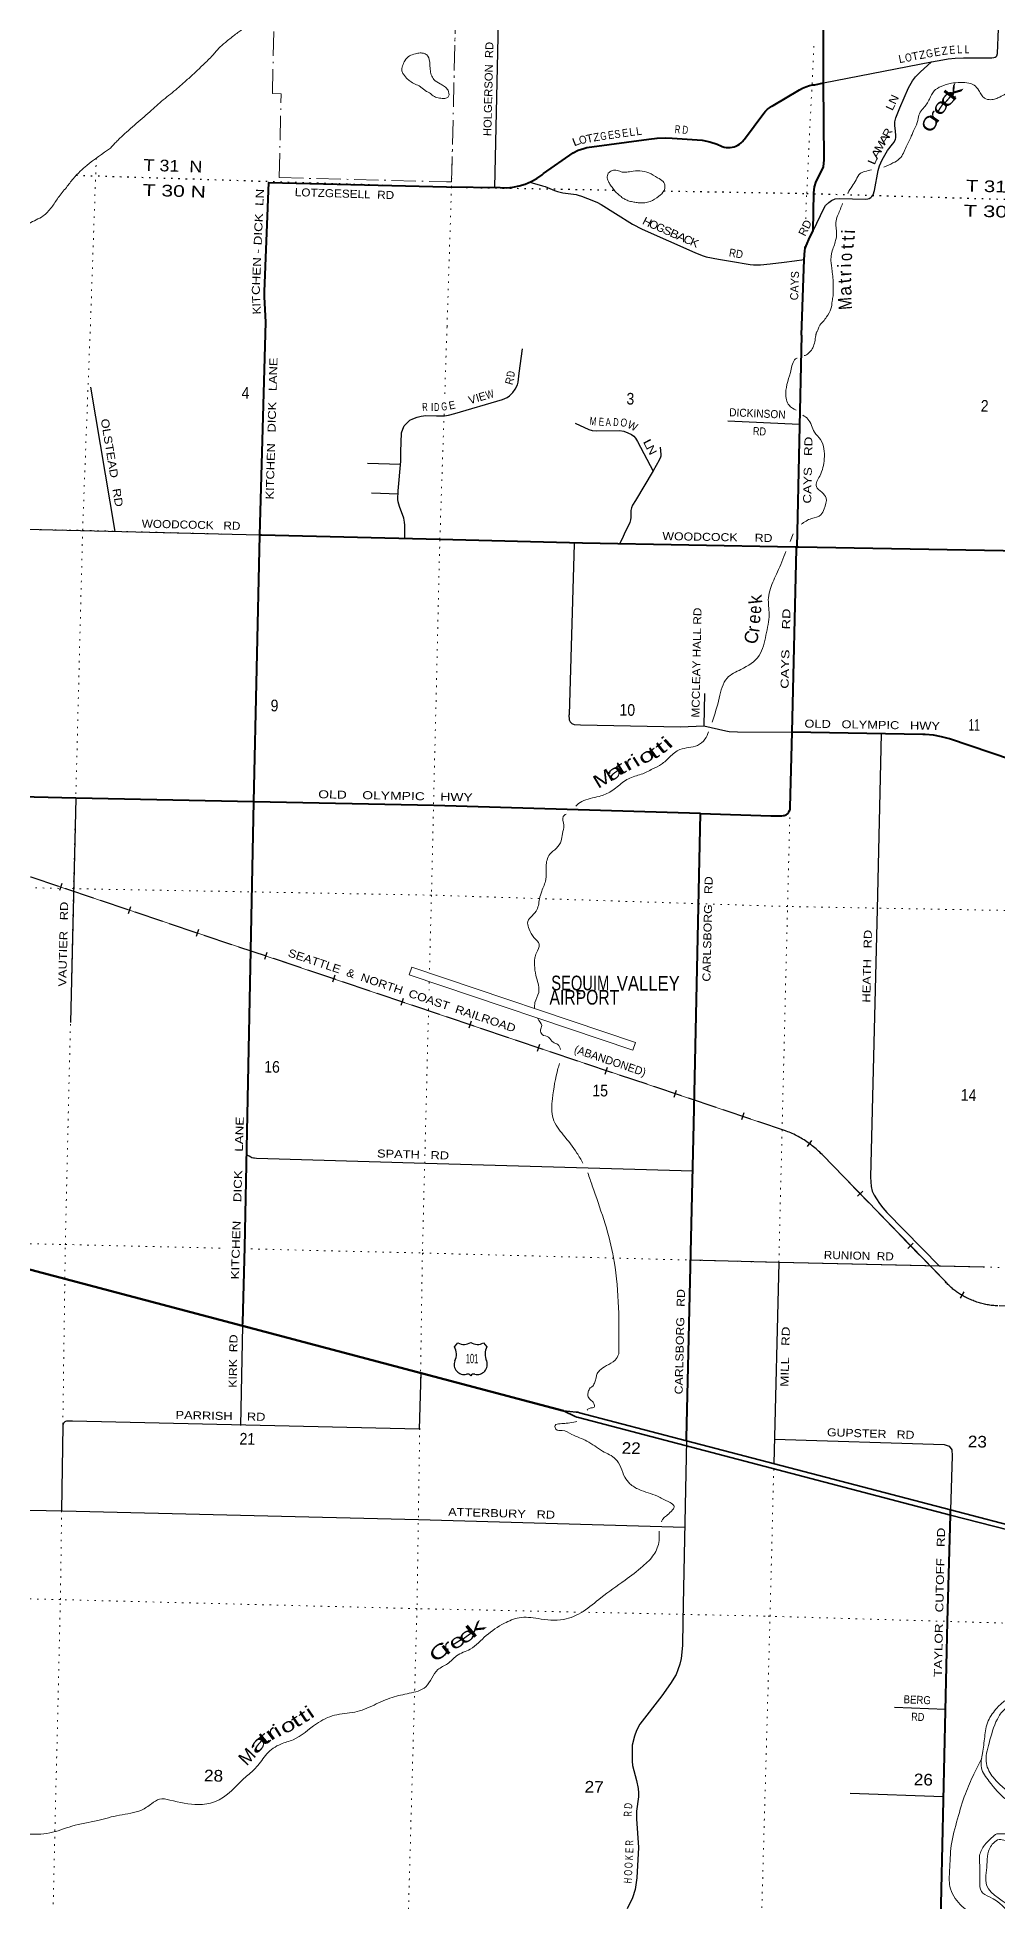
# Model space of a CAD drawing. Header units: feet. Extents: x -739708 to -488887, y 188754 to 379550.
# Drawn here: x -544530 to -530124, y 212374 to 240337 of the extents above; entities that cross this region are included whole.
import ezdxf
from ezdxf.enums import TextEntityAlignment as Align

# ---------------------------------------------------------------- set-up
doc = ezdxf.new("R2010")
doc.units = ezdxf.units.FT
doc.header["$LTSCALE"] = 73
for name, pattern in [('DOT_DASHED', [7.7, 5, -1.2, 0.3, -1.2]), ('DOTTED', [1.5, 0.3, -1.2]), ('LONG_DASHED', [7.5, 6, -1.5])]:
    doc.linetypes.add(name, pattern=pattern)
for name, color, linetype, lineweight in [('16', 7, 'Continuous', 25), ('20', 7, 'Continuous', 70), ('26', 7, 'Continuous', 40), ('29', 7, 'Continuous', 25), ('34', 7, 'Continuous', 13), ('36', 7, 'Continuous', 13), ('39', 7, 'Continuous', 13), ('44', 7, 'DOT_DASHED', 13), ('6', 7, 'DOTTED', 25), ('63', 7, 'Continuous', 25), ('7', 7, 'DOTTED', 13)]:
    doc.layers.add(name, color=color, linetype=linetype, lineweight=lineweight)
for name, color, linetype in [('27', 7, 'Continuous'), ('30', 7, 'Continuous'), ('41', 7, 'Continuous')]:
    doc.layers.add(name, color=color, linetype=linetype)

msp = doc.modelspace()

# ---------------------------------------------------------------- linework, layer by layer
at = {"layer": '16'}
for p, q in [((-538271.89, 220697.59), (-538220.58, 220756.35)), ((-538028.82, 220762.32), (-538029.1, 220762.12)), ((-537836.73, 220756.44), (-537785.34, 220697.59))]:
    msp.add_line(p, q, dxfattribs=at)
for centre, radius, start, end in [((-538464.87, 220586.96), 222.05, 332.97043, 29.75871), ((-538129.5, 220914.01), 182.07, 239.97227, 303.45418), ((-537927.72, 220913.51), 181.52, 236.33975, 300.08743), ((-537927.73, 220914.01), 182.07, 236.54582, 236.59441), ((-537592.37, 220586.96), 222.05, 150.24129, 207.02957), ((-538125.68, 220432.06), 151.42, 159.09177, 283.81923), ((-537931.56, 220432.06), 151.42, 256.18077, 20.90823)]:
    msp.add_arc(centre, radius, start, end, dxfattribs=at)
for centre, major_axis, start_param, end_param in [((-538070.34, 220233.24), (-19.56, 51.67), 4.95877769, 6.28318531), ((-537986.89, 220233.24), (19.56, 51.67), 0, 1.32637542)]:
    msp.add_ellipse(centre, major_axis=major_axis, ratio=0.929097, start_param=start_param, end_param=end_param, dxfattribs=at)
at = {"layer": '20'}
msp.add_line((-536635.78, 219738.26), (-541452.89, 221012.44), dxfattribs=at)
at = {"layer": '20', "lineweight": 35}
msp.add_line((-530831.91, 218250.72), (-534792.02, 219287.31), dxfattribs=at)
at = {"layer": '20'}
msp.add_lwpolyline([(-541452.89, 221012.44), (-548147.24, 222783.17), (-548376.53, 222840.47), (-549483.16, 223077.44), (-550284.63, 223237.33), (-550929.05, 223365.89)], dxfattribs=at)
at = {"layer": '20', "lineweight": 35}
for points in [[(-530833.88, 218173.72), (-536412.43, 219633.95), (-536437.42, 219640.49), (-536462.43, 219652.82), (-536635.78, 219738.26)], [(-534792.02, 219287.31), (-536399.07, 219707.97), (-536424.11, 219714.52), (-536449.07, 219717.32), (-536635.78, 219738.26)], [(-529082.09, 217735.09), (-529520.75, 217837.89), (-530833.88, 218173.72)], [(-529071.31, 217809.28), (-529646.08, 217940.32), (-530831.91, 218250.72)]]:
    msp.add_lwpolyline(points, dxfattribs=at)
at = {"layer": '26'}
for q in [(-533029.44, 237004.09), (-533139.11, 232688.19)]:
    msp.add_line((-533068.97, 235869.13), q, dxfattribs=at)
for points in [[(-532736.35, 239653.4), (-532733.85, 243280.14), (-532733.7, 243288.17)], [(-541102.88, 236062.12), (-541123.22, 236442.39), (-541122.87, 236525.18), (-541056, 238160.95), (-538391.39, 238094.25), (-537588.26, 238082.21), (-537492.15, 238080.8), (-537396.42, 238089.43), (-537302.11, 238108.03), (-537210.27, 238136.38), (-537121.89, 238174.18), (-537037.95, 238221), (-536959.36, 238276.35), (-536935.85, 238295.45), (-536492.74, 238605.65), (-536415.25, 238642.25), (-536334.36, 238670.55), (-536288.57, 238682.5), (-535357.94, 238806.86), (-535229.8, 238825.16), (-535100.45, 238829.96), (-535005.99, 238824.89), (-534556.52, 238791.61), (-534443.05, 238768.61), (-534332.6, 238733.86), (-534311.98, 238725.93), (-534285.38, 238711.56), (-534257.42, 238700.05), (-534228.41, 238691.52), (-534198.67, 238686.07), (-534168.53, 238683.76), (-534138.3, 238684.61), (-534108.33, 238688.62), (-534078.95, 238695.74), (-534050.47, 238705.89), (-534023.2, 238718.96), (-533997.46, 238734.81), (-533973.51, 238753.26), (-533951.62, 238774.12), (-533932.03, 238797.15), (-533921.74, 238811.5), (-533631.96, 239198.86), (-533606.05, 239229.19), (-533577.12, 239256.64), (-533545.47, 239280.92), (-533511.46, 239301.75), (-533491.39, 239311.89), (-533098.85, 239548.85), (-533051.19, 239574.98), (-533001.05, 239595.99), (-532949, 239611.64), (-532895.6, 239621.76), (-532866.43, 239624.88), (-532736.35, 239653.4)], [(-532893.04, 237434.8), (-532881.58, 238002.33), (-532874.45, 238095), (-532845.95, 238173.41), (-532788.96, 238287.47), (-532739.08, 238394.39), (-532724.84, 238501.32), (-532736.35, 239653.4)], [(-533029.44, 237004.09), (-533014.81, 237139.62), (-533010.14, 237169.53), (-532997.07, 237210.63), (-532940.12, 237337.68), (-532893.04, 237434.8)], [(-533139.11, 232688.19), (-533164.61, 232688.67), (-536350.81, 232748.1), (-538491.77, 232802.59), (-541165.01, 232870.77), (-541189.96, 232871.41), (-541102.88, 236062.12)], [(-541283.1, 228872.37), (-541283.1, 228872.42), (-541190.07, 232867.36), (-541189.96, 232871.41)], [(-533208.76, 229914.64), (-533139.74, 232663.2), (-533139.11, 232688.19)], [(-528516.58, 232604.94), (-528929.21, 232612.37), (-533114.61, 232687.75), (-533139.11, 232688.19)], [(-534580.53, 228694.28), (-533524.8, 228661.72), (-533388.82, 228662.35), (-533364.04, 228662.46), (-533338.82, 228663.72), (-533338.71, 228663.73), (-533326.39, 228666.32), (-533314.41, 228670.19), (-533302.89, 228675.29), (-533291.98, 228681.56), (-533281.78, 228688.94), (-533272.41, 228697.35), (-533263.96, 228706.69), (-533256.54, 228716.86), (-533250.23, 228727.75), (-533245.08, 228739.24), (-533244.54, 228740.88), (-533238.16, 228765.92), (-533237.52, 228790.88), (-533208.76, 229914.64)], [(-529891.97, 229493.29), (-529916.97, 229501.62), (-530849.75, 229812.58), (-530968.08, 229847.43), (-531089.41, 229869.72), (-531212.4, 229879.2), (-531247.99, 229879.53), (-533208.76, 229914.64)], [(-541283.1, 228872.37), (-543951.45, 228926.4), (-546458, 228984.7), (-549273.71, 229050.18)], [(-541452.89, 221012.44), (-541448.69, 221062.44), (-541414.54, 222190.76), (-541283.1, 228872.37)], [(-534580.53, 228694.28), (-538580.54, 228817.64), (-541283.1, 228872.37)], [(-534792.02, 219287.31), (-534791.14, 219325.71), (-534683.32, 224041.85), (-534580.53, 228694.28)], [(-530995.7, 211216.19), (-530874.9, 216576.49), (-530833.88, 218173.72)], [(-530833.88, 218173.72), (-530832.6, 218223.58), (-530831.91, 218250.72)]]:
    msp.add_lwpolyline(points, dxfattribs=at)
at = {"layer": '29'}
for p, q in [((-537667.02, 238082.48), (-537605.85, 240792.74)), ((-532736.35, 239653.4), (-531115.84, 239968.51)), ((-543729.41, 235089.41), (-543369.13, 232924.09)), ((-533101.59, 234531.66), (-534174.2, 234578.66)), ((-539082.16, 233928.12), (-539579.33, 233945.3)), ((-539119.27, 233484.98), (-539516.06, 233499.41)), ((-541190.01, 232871.41), (-545124.32, 232966.14)), ((-536477.94, 232739.61), (-536553.73, 230176.85)), ((-534523.02, 230492.81), (-534532.28, 230008.78)), ((-543952.53, 228926.16), (-544033.9, 225558.73)), ((-531785.33, 222711.35), (-530998.61, 221904.81)), ((-533404.04, 221961.52), (-534735.7, 221995.04)), ((-533407.01, 221962.16), (-533484.62, 218943.41)), ((-530321.06, 221888.84), (-533404.04, 221961.52)), ((-541452.89, 221012.44), (-541480.83, 219516.8)), ((-538779.41, 220305.84), (-538799.65, 219462.52)), ((-544146.99, 219509.06), (-544166.16, 218240.17)), ((-530907.05, 215255.65), (-531670.01, 215285.48)), ((-530942.22, 213944.93), (-532334.82, 213994.7))]:
    msp.add_line(p, q, dxfattribs=at)
for points in [[(-531115.84, 239968.51), (-530946.88, 240000.29), (-530868.45, 240011.5), (-530763.89, 240022.71), (-530638.78, 240028.31), (-530213.05, 240030.18), (-530183.18, 240032.05), (-530162.64, 240037.65), (-530149.57, 240047), (-530138.36, 240060.08), (-530127.16, 240095.58), (-530114.09, 240461.8), (-530104.75, 240486.09), (-530089.81, 240504.77), (-530063.67, 240517.85), (-530023.13, 240525.54)], [(-531657.7, 238931.15), (-531668.54, 239011.85), (-531665.75, 239069.78), (-531653.61, 239131.44), (-531593.86, 239277.18), (-531463.15, 239579.87), (-531403.4, 239684.5), (-531356.72, 239744.31), (-531287.63, 239811.56), (-531115.84, 239968.51)], [(-532893.04, 237434.8), (-532727.26, 237776.78), (-532704.85, 237812.27), (-532658.17, 237860.86), (-532615.22, 237890.75), (-532562.94, 237913.18), (-532503.18, 237920.64), (-532103.6, 237909.43), (-532073.72, 237913.18), (-532051.32, 237920.65), (-532028.91, 237931.86), (-532010.23, 237946.8), (-531993.43, 237974.84), (-531972.89, 238040.22), (-531916.87, 238339.18), (-531895.41, 238410.2), (-531857.12, 238499.86), (-531774.96, 238638.13), (-531700.29, 238731.58), (-531677.87, 238765.19), (-531659.21, 238810.06), (-531652.68, 238830.62), (-531651.72, 238862.35), (-531657.7, 238931.15)], [(-537143, 238162.41), (-536951.85, 238111.21), (-536909.84, 238098.14), (-536772.59, 238040.21), (-536724.99, 238023.4), (-536645.62, 238006.58), (-536447.7, 237976.68), (-536415.02, 237969.22), (-536368.34, 237954.27), (-536275.91, 237920.63), (-536138.67, 237864.58), (-536074.25, 237830.94), (-535857.65, 237692.67), (-535603.7, 237535.72), (-535458.06, 237460.98), (-534666.35, 237109.71), (-534558.07, 237063.02), (-534498.3, 237046.19), (-534313.46, 237006.96), (-534134.21, 236977.07), (-533838.26, 236928.49), (-533786.9, 236924.75), (-533680.45, 236926.6), (-533534.81, 236937.81), (-533329.41, 236963.97), (-533172.56, 236986.39), (-533029.44, 237004.09)], [(-539019.34, 232815.13), (-539015.5, 233018.95), (-539021.9, 233065.61), (-539033.79, 233125.06), (-539095.95, 233300.69), (-539118.8, 233371.13), (-539121.54, 233403.14), (-539117.89, 233534.86), (-539077.66, 233977.59), (-539077.66, 234120.28), (-539066.69, 234405.68), (-539049.33, 234459.67), (-539026.47, 234508.13), (-538983.51, 234554.8), (-538942.37, 234592.29), (-538895.76, 234615.17), (-538832.68, 234639.85), (-538769.61, 234655.42), (-538701.04, 234665.46), (-538543.81, 234661.8), (-538419.49, 234661.8), (-538363.73, 234668.23), (-538265.92, 234694.73), (-537552.89, 234903.29), (-537479.76, 234936.25), (-537446.85, 234961.84), (-537397.49, 235007.6), (-537362.75, 235056.97), (-537328.02, 235122.85), (-537315.22, 235166.74), (-537300.59, 235298.46), (-537251.36, 235665.14)], [(-536459.92, 234551.11), (-536256.66, 234453.28), (-536208.21, 234439.56), (-536143.31, 234434.99), (-535795.94, 234438.64), (-535732.86, 234428.58), (-535671.62, 234405.71), (-535619.51, 234381.02), (-535583.86, 234354.49), (-535557.35, 234326.13), (-535525.36, 234273.99), (-535293.32, 233831.37)], [(-535188.96, 234189.84), (-535177.99, 234080.07), (-535177.99, 234056.28), (-535183.48, 234037.99), (-535203.58, 233992.25), (-535291.34, 233834.92), (-535558.26, 233388.53), (-535601.24, 233319.92), (-535616.77, 233278.76), (-535625.93, 233240.34), (-535627.74, 233183.63), (-535627.76, 233132.4), (-535631.42, 233097.64), (-535642.39, 233061.05), (-535656.99, 233022.64), (-535711.84, 232920.19), (-535759.37, 232814.08), (-535799.3, 232737.81)], [(-536557.75, 230176.94), (-536551.53, 230098.11), (-536538.23, 230071.69), (-536512.46, 230046.76), (-536476.07, 230031.44), (-536382.09, 230025.57)], [(-536382.09, 230025.57), (-534882.97, 229992.72), (-534532.28, 230008.78), (-534203.88, 229932.54), (-534150.51, 229925.33), (-534024.94, 229922.32), (-533185.57, 229914.91)], [(-531871.48, 229890.08), (-531932.66, 227262.73), (-532030.2, 223241.79)], [(-541240.6, 223521.48), (-541272.63, 223524.2), (-541288.11, 223526.41), (-541310.23, 223533.05), (-541325.17, 223540.24), (-541353.93, 223555.73), (-541387.28, 223576.28)], [(-534699.03, 223332.16), (-538707.66, 223445.38), (-541240.6, 223521.48)], [(-532030.2, 223241.79), (-532020.57, 223099.55), (-532005.03, 223029.12), (-531979.44, 222970.57), (-531944.7, 222913.86), (-531896.25, 222847.09), (-531847.8, 222782.14), (-531785.33, 222711.35)], [(-538799.65, 219462.52), (-544001.96, 219581.49), (-544078.11, 219581.49)], [(-534789.79, 219296.63), (-534847.01, 216580.09), (-534854.12, 216215.54)], [(-533472.78, 219310.49), (-530927.84, 219231.02), (-530851.89, 219207.06), (-530810.9, 219151.63), (-530804.97, 219060.69), (-530831.96, 218248.58)], [(-550225.12, 218366.28), (-549537.1, 218344.22), (-544154.11, 218235.17), (-538811.89, 218104.88), (-534818.03, 217991.76)], [(-534854.12, 216215.54), (-534872.25, 216020.83), (-534892.36, 215938.5), (-534923.44, 215852.52), (-534949.04, 215783), (-535031.31, 215645.79), (-535162.95, 215462.84), (-535492.04, 215038.4), (-535543.23, 214943.27), (-535572.48, 214855.46), (-535605.39, 214723.73), (-535609.05, 214635.92), (-535609.04, 214482.24), (-535601.73, 214416.38), (-535543.23, 214189.53), (-535517.63, 214072.44), (-535512.14, 214004.75), (-535513.98, 213948.04), (-535541.4, 213733.99), (-535543.23, 213618.73), (-535513.98, 213186.98), (-535535.92, 212733.27), (-535561.51, 212557.64), (-535601.73, 212433.23), (-535682.18, 212264.92)]]:
    msp.add_lwpolyline(points, dxfattribs=at)
msp.add_arc((-544079.56, 219513.91), 67.59, 88.77175, 184.11129, dxfattribs=at)
at = {"layer": '34'}
msp.add_line((-532757.47, 223579.54), (-530913.17, 221679.37), dxfattribs=at)
msp.add_lwpolyline([(-545171.22, 227927.21), (-545034.8, 227880.19), (-533307.68, 223936.33)], dxfattribs=at)
for centre, radius, start, end in [((-533791.69, 222587.3), 1433.23, 43.81334, 70.26298), ((-530165.05, 222325.31), 988.39, 220.80794, 244.4155), ((-530073.06, 222453.65), 1144.2, 243.03556, 267.44072)]:
    msp.add_arc(centre, radius, start, end, dxfattribs=at)
at = {"layer": '36'}
for p, q in [((-538914.12, 226389.96), (-538951.16, 226276.08)), ((-535595.93, 225147.61), (-538951.01, 226275.93)), ((-535557.76, 225261.1), (-538912.84, 226389.42)), ((-535558.13, 225261.9), (-535596.27, 225148.02))]:
    msp.add_line(p, q, dxfattribs=at)
at = {"layer": '39'}
for p, q in [((-538689.47, 239525.77), (-538802.99, 239609.9)), ((-533191.71, 232888.43), (-533236.39, 232773.93))]:
    msp.add_line(p, q, dxfattribs=at)
msp.add_arc((-535678.54, 218873.34), 921.13, 309.41351, 315.41366, dxfattribs=at)
for points in [[(-543430.75, 238674.35), (-543343.17, 238770.75), (-543291.22, 238821.74), (-543189.57, 238915.71), (-543073.56, 239017.34), (-542957.5, 239120.99), (-542843.62, 239218.65), (-542744.05, 239310.66), (-542533.08, 239484.24), (-542427.56, 239572.04), (-542305.33, 239679.55), (-542182.98, 239791.09), (-542064.66, 239902.75), (-541915.04, 240049.85), (-541810.68, 240167.98), (-541709.09, 240259.93), (-541570.6, 240371), (-541506.59, 240419.63), (-541397.04, 240507.31), (-541280.81, 240617.01), (-541191.78, 240693.17), (-541100.51, 240777.35), (-540996.9, 240869.25), (-540866.13, 240992.66), (-540628.23, 241189.69), (-540526.41, 241289.72), (-540434.97, 241379.95), (-540283.67, 241514.88), (-540153.13, 241630.22), (-540055.52, 241724.31), (-539925.1, 241835.62), (-539814.97, 241943.48), (-539705.13, 242041.25), (-539579.09, 242140.57), (-539477.9, 242218.4), (-539363.62, 242330.18), (-539241.56, 242431.63), (-539128.5, 242571.72), (-539020.04, 242691.74), (-538907.55, 242811.65), (-538790.85, 242937.49), (-538682.17, 243065.59), (-538609.29, 243142.22), (-538538.09, 243231.02), (-538469.53, 243297.69), (-538375.66, 243401.98), (-538284.05, 243498.26), (-538229.73, 243561.3), (-538037.96, 243769.77), (-538033.35, 243789.83), (-537974.49, 243870.91), (-537866.72, 243966.73), (-537739.88, 244094.29), (-537706.03, 244147.83), (-537619.72, 244270.52), (-537499.74, 244440.7), (-537341.35, 244611.77), (-537242.99, 244732.09), (-537063.56, 244932.84), (-536933.43, 245104.74), (-536805.54, 245268.63), (-536665.21, 245444.27), (-536564.08, 245590.76), (-536462.78, 245743.3), (-536317.08, 245965.23), (-536170.34, 246152.8), (-535994.26, 246377.88), (-535845.21, 246575.48), (-535706.89, 246751.18), (-535560.62, 246922.61), (-535395.72, 247109.65), (-535195.59, 247327.98), (-535011.08, 247494.25), (-534898.54, 247616.18), (-534787.66, 247750.27), (-534580.79, 247992.63), (-534366.13, 248224.67), (-534301.67, 248289.43), (-534230.29, 248384.28), (-534130.25, 248492.44), (-533971.93, 248661.5), (-533799.41, 248832.16), (-533551.89, 249083.44), (-533385.15, 249264.36), (-533253.8, 249407.96), (-533164.09, 249508.33), (-532987.6, 249676.86), (-532860, 249830.66), (-532767.69, 249951.15), (-532655.32, 250067.03), (-532522.07, 250206.52), (-532423.94, 250318.77), (-532307.18, 250446.63), (-532190.2, 250582.56), (-532067.16, 250718.32), (-531950.34, 250848.2), (-531835.66, 250974.1)], [(-538802.99, 239609.9), (-538842.95, 239625.2), (-538922.53, 239667.9), (-538975.92, 239707.83), (-539038.37, 239784.36), (-539061.21, 239833.49), (-539051, 239907.91), (-539014.45, 239985.6), (-538947.74, 240058.38), (-538858.02, 240088.08), (-538786.93, 240102.16), (-538736.59, 240096.66), (-538686.77, 240072.99), (-538645.02, 239978.89), (-538640.81, 239914.14), (-538636.48, 239853.44), (-538620.56, 239774.22), (-538580.14, 239704.38), (-538489.09, 239639.13), (-538437.43, 239609.35), (-538382.25, 239561.3), (-538354.39, 239475.68), (-538371.69, 239435.79), (-538434.77, 239419.45), (-538515.26, 239429.88), (-538591.2, 239458.34), (-538644.48, 239502.3), (-538689.47, 239525.77)], [(-531829.84, 238390.36), (-531696.11, 238451.87), (-531595.26, 238517.59), (-531497.31, 238694.47), (-531420.11, 238851.75), (-531374.5, 238963.51), (-531320.36, 239091.17), (-531297.3, 239191.47), (-531240.51, 239270.59), (-531145.61, 239411.21), (-531077.52, 239532.41), (-530972.58, 239600.03), (-530819.73, 239648.09), (-530684.11, 239658.27), (-530555.12, 239648.46), (-530479.18, 239620), (-530408.78, 239539.19), (-530368.24, 239473.39), (-530321.19, 239423.56), (-530230.95, 239400.74), (-530155.82, 239414.7), (-530092.45, 239441.13), (-530006.31, 239487.09), (-529948.25, 239539.92), (-529914.8, 239579.33), (-529821.45, 239594.79), (-529756.59, 239603), (-529676.04, 239665.28), (-529573.06, 239734.98), (-529464.43, 239790.37), (-529378.63, 239824.23), (-529283.09, 239845.68), (-529216.96, 239827.6), (-529146.78, 239809.4), (-529106.83, 239864.78), (-529100.37, 239949.4), (-529086.02, 240027.74), (-529021.67, 240088.47), (-528927.63, 240128.14), (-528827.82, 240157.54), (-528728.88, 240156.68), (-528673.35, 240120.74), (-528625.66, 240093.1), (-528574.11, 240059.29), (-528482.37, 240018.25), (-528388.56, 239979.17), (-528268.62, 239935.29), (-528130.93, 239947.43), (-528006.85, 239978.15), (-527896.08, 239966.85), (-527789.35, 239955.66), (-527704.65, 239951.18), (-527659.97, 239959.66)], [(-543430.75, 238674.35), (-543787.6, 238414.14), (-543884.98, 238328.12), (-543993.21, 238216.17), (-544093.88, 238085.82), (-544215.42, 237931.85), (-544316.55, 237785.36), (-544443.39, 237657.79), (-544650.68, 237542.66), (-544760.28, 237452.96), (-544928.99, 237274.11), (-545137.31, 237122.66), (-545306.71, 236990.27), (-545521.77, 236814.79), (-545698.67, 236702.82), (-545842.07, 236632.27), (-545954.68, 236579.01), (-546061.29, 236523.55), (-546144.37, 236443.17), (-546188.36, 236387.91), (-546334.07, 236307.34), (-546444.49, 236260.07), (-546658.85, 236206.79), (-546677.47, 236197.82)], [(-535502.34, 237851.86), (-535564.61, 237863.77), (-535632.94, 237875.85), (-535698.9, 237899.99), (-535746.65, 237925.61), (-535799.93, 237969.57), (-535853.15, 238015.54), (-535886.25, 238058.91), (-535931, 238118.78), (-535963.69, 238176.27), (-535981.92, 238245.46), (-535953.78, 238311.28), (-535900.45, 238340.02), (-535851.84, 238344.66), (-535771.75, 238320.12), (-535707.34, 238312.19), (-535624.2, 238323.9), (-535490.66, 238332.13), (-535356.13, 238303.98), (-535224.95, 238229.48), (-535143.77, 238172.6), (-535115.39, 238105.13), (-535129.46, 238036.88), (-535208.62, 237952.35), (-535338.12, 237873.33), (-535502.34, 237851.86)], [(-532374.34, 237993.75), (-532369.39, 238002.98), (-532307.87, 238106.19), (-532248.71, 238197.36), (-532189.44, 238292.57), (-532116.11, 238323.86), (-532016.43, 238349.44)], [(-532843.62, 235905.03), (-532843.26, 235906.51), (-532823.95, 235946.34), (-532804.23, 236000.29), (-532743.57, 236073.24), (-532691.11, 236142.39), (-532624.98, 236265.67), (-532607.62, 236378.25), (-532593.16, 236460.62), (-532590.33, 236559.49), (-532592.47, 236696.87), (-532607.24, 236816.44), (-532614.85, 236903.5), (-532624.83, 236978.51), (-532622.76, 237051.14), (-532612.96, 237111.44), (-532582.12, 237201.41), (-532555.31, 237291.51), (-532540.15, 237398.09), (-532547.76, 237485.15), (-532548.92, 237586.15), (-532517.96, 237680.16), (-532451.28, 237842.53)], [(-532854.41, 235863.73), (-532898.29, 235680.93), (-533011.68, 235566.54), (-533025.37, 235561.95)], [(-532843.62, 235905.03), (-532846.13, 235896.56), (-532849.4, 235885.37), (-532852.31, 235873.61), (-532854.06, 235866.85), (-532854.41, 235863.7)], [(-533130.03, 235526.84), (-533135.46, 235525.02), (-533221.9, 235357.55), (-533302.79, 234996.24), (-533252.6, 234817.51), (-533146.92, 234742.34)], [(-533049.18, 234670.3), (-532971.52, 234611.22), (-532871.39, 234415.19), (-532781.41, 234302.12), (-532725.7, 234014.31), (-532794.14, 233755.62), (-532844.13, 233597.38), (-532763.56, 233512.78), (-532697.16, 233424.47), (-532729.04, 233265.81), (-532775.47, 233174.08), (-532917.68, 233118.87), (-533072.47, 233034.99)], [(-533300.13, 232625.19), (-533427.58, 232317.59), (-533534.06, 232067.85), (-533563.42, 231931.33), (-533553.05, 231684.92), (-533600.62, 231371.26), (-533702.38, 231064.92), (-533975.02, 230855.36), (-534181.35, 230726.99), (-534259.04, 230589.58), (-534301.08, 230427.12), (-534407.88, 230066.89)], [(-534460.39, 229921.57), (-534514.75, 229810.63), (-534627.67, 229716.41), (-534890.86, 229653.92), (-535044.06, 229542.98), (-535167.37, 229433), (-535300.68, 229363.01), (-535471.24, 229284.06), (-535663.94, 229216.37), (-535833.91, 229093.06), (-535920.56, 229029.74), (-536101.08, 228951.66), (-536362.58, 228875.01), (-536454.44, 228806.41)], [(-536599.04, 228686.2), (-536639.63, 228649.42), (-536632.57, 228520.12), (-536653.69, 228391.47), (-536672.32, 228282.95), (-536743.32, 228173.63), (-536842.06, 228083.11), (-536898.7, 227898.79), (-536903.26, 227703.18), (-536963.64, 227531.06), (-536996.59, 227412.78), (-537049.2, 227228.38), (-537176.13, 227051.75), (-537150.07, 226960.35), (-537082.55, 226833.68), (-537002.36, 226732.94), (-537043.59, 226604.77), (-537065.5, 226528.61), (-537040.26, 226229.4), (-537009.06, 226012.77), (-537064.99, 225858.71), (-537069.96, 225773.46)], [(-537024.94, 225621.47), (-537024.25, 225619.67), (-536964.32, 225513.36), (-536981.92, 225449.2), (-536957.36, 225380.02), (-536859.65, 225339.42), (-536792.98, 225263.21), (-536721.29, 225229.26), (-536680.22, 225156.26)], [(-536697.47, 224946.53), (-536719.59, 224870.06), (-536802.59, 224418.01), (-536793.44, 224119.17), (-536640.07, 223875.5), (-536435.04, 223602.37), (-536344.81, 223451.19)], [(-536271.35, 223305.16), (-536204.89, 223110.75), (-535896.41, 222092.69), (-535874.99, 221975.17), (-535809.46, 220589.45)], [(-535809.46, 220589.45), (-535864.45, 220493.69), (-535993.89, 220414.32), (-536094.88, 220340.2), (-536138.85, 220280.64), (-536148.21, 220230.2), (-536168.02, 220165.87), (-536197.8, 220107.91), (-536236.97, 220078.63), (-536264.72, 220020.62), (-536270.23, 219961.95), (-536237.23, 219906.21), (-536182.1, 219845.76), (-536179.47, 219788.88), (-536226.22, 219780.11), (-536271.26, 219759.12), (-536281.99, 219747.32)], [(-536437.4, 219574.47), (-536480.46, 219564.44), (-536598.17, 219549.64), (-536687.38, 219542.12), (-536762.89, 219515.94), (-536750.1, 219460.79), (-536655.49, 219441.78), (-536513.32, 219382.83), (-536285.19, 219282.81), (-536052.26, 219131.93), (-535854.95, 219012.52), (-535777.18, 218886.49), (-535718.06, 218742.75), (-535641.65, 218643.13), (-535504.23, 218555.92), (-535227.58, 218454.47), (-535075.71, 218379), (-535001.87, 218338.29), (-534974.73, 218290.83), (-534988.01, 218268.19), (-535022.51, 218226.71)], [(-535093.7, 218161.68), (-535143.38, 218118.43), (-535164.67, 218071.91)], [(-535202.95, 217931.93), (-535203.4, 217788.92), (-535282.78, 217578.9), (-535447.89, 217405.18), (-535714.5, 217195.49), (-536074.94, 216933.5), (-536343.46, 216727.88), (-536636.18, 216607.57), (-537018.4, 216620.5), (-537301.98, 216633.14), (-537523.37, 216549.51), (-537795.41, 216366.17), (-538035.72, 216161.92), (-538241.39, 216061.78), (-538375, 215943.83), (-538522.04, 215854.43), (-538703.16, 215598.36), (-538951.09, 215499.2), (-539206.17, 215438.55), (-539478.62, 215323.82), (-539769, 215217.58), (-540072.09, 215170.15), (-540340.8, 215043.23), (-540692.68, 214803.24), (-540877.43, 214736.91), (-541086.15, 214592.46), (-541239.74, 214394.26), (-541391.98, 214254.54), (-541872.04, 213870.23), (-542110.56, 213829.37), (-542541.82, 213897.91), (-542698.53, 213911.65), (-542814.87, 213843.73), (-542968.09, 213748.43), (-543298.04, 213671.36), (-543623.98, 213594.19), (-544010.56, 213506.33), (-544341.08, 213405.06), (-544705.85, 213389.33), (-544953.82, 213374.92), (-545155.61, 213268.64), (-545405.55, 213256.29), (-545575.69, 213298.59), (-545729.32, 213271.89), (-546052.45, 213228.97)], [(-529455.98, 217920.5), (-529168.63, 217398.37), (-529095.51, 217166.65), (-529084.85, 217019.11), (-529185.09, 216950.82), (-529384.72, 216937.3), (-529559.88, 216937.34), (-529659.83, 216881.15), (-529708, 216714.8), (-529640.53, 216586.12), (-529548.78, 216462.92), (-529491.23, 216340.52), (-529572.76, 216211.26), (-529597.76, 216088.76), (-529586.86, 215951.3), (-529616.87, 215786.55), (-529738.05, 215510.92), (-529833.98, 215454.64), (-530008.63, 215390.1), (-530129.88, 215283.96), (-530267.38, 215085.39), (-530319.25, 214846.48), (-530353.2, 214599.09), (-530368.29, 214383.55), (-530250.29, 214177.01), (-530000.8, 213910.93), (-529822.52, 213785.72), (-529760.1, 213699.52), (-529778.59, 213597.05), (-529892.55, 213458.46), (-530008.84, 213392.56), (-530137.76, 213389.5), (-530217.65, 213330.83), (-530322.9, 213220.28), (-530394.97, 213064.58), (-530394.24, 212923.32), (-530394.02, 212673.12), (-530369.19, 212529.28), (-530246.31, 212445.72), (-529907.12, 212141.22), (-529767.92, 211893.84), (-529638.92, 211727.41), (-529537.62, 211581.79), (-529547.93, 211398.42), (-529576.02, 211229.58), (-529526.71, 211099.3), (-529396.53, 211070.05), (-529291.33, 211091.81), (-529161.1, 211064.57), (-529060.27, 210985.55), (-529023.55, 210833.37), (-528992.8, 210338.31), (-528890.16, 209904.13), (-528738.53, 209585.84), (-528585.99, 209392.63), (-528516.14, 209193.27), (-528482.24, 208920.09), (-528501.5, 208525.06), (-528516.82, 208299.43), (-528481.37, 208092.8), (-528398.19, 207860.84), (-528269.66, 207674.24), (-528240.47, 207544.43), (-528264.49, 207377.52), (-528414.2, 207173.17), (-528488.95, 206989.28), (-528633.28, 206756.56), (-528833.35, 206551.37), (-529036.79, 206287.75), (-529165.97, 206014.33), (-529174.88, 205717.93), (-529112.53, 205456.19), (-528931.96, 205256.27), (-528781.62, 205141.8), (-528741.2, 204975.41), (-528738.88, 204729.19), (-528759.92, 204431.06), (-528786.93, 204221.84), (-528754.11, 203902.28), (-528685.01, 203670.65), (-528691.02, 203499.29), (-528755.23, 203335.33), (-528907.79, 203268.26), (-529143.69, 203166.8), (-529300.47, 203005), (-529343.12, 202816.32), (-529272.75, 202639.14), (-528886.55, 202105.55), (-528604.43, 201943.63), (-528334.01, 201884.88), (-528163.44, 201860.73), (-528020.4, 201778.72), (-527985.41, 201551.92), (-528103.93, 201217.71), (-528052.05, 201024.82), (-527828.2, 200781.53), (-527627.69, 200659.84)], [(-529305.38, 217884.62), (-529207.4, 217722.11), (-529069.19, 217432.38), (-528972.91, 217157.75), (-528959.63, 216949.61), (-528855.2, 216765.59), (-528606.37, 216471.27), (-528476.62, 216337.1), (-528487.49, 216129.53), (-528591.9, 215968.52), (-528793.93, 215852.15), (-529014.38, 215808.86), (-529220.14, 215791.45), (-529367.37, 215693.98), (-529552.04, 215544.93), (-529706.66, 215389.13), (-529905.54, 215321.12), (-530027.92, 215253.34), (-530129.85, 215112.45), (-530252.95, 214754.14), (-530294.34, 214446.4), (-530194.45, 214240.28), (-529780.49, 213861.41), (-529681.29, 213711.81), (-529674.43, 213574.45), (-529817.92, 213378.03), (-529930.7, 213289.85), (-530009.18, 213291.68), (-530101.46, 213305.93), (-530189.25, 213253.5), (-530273.59, 213090), (-530285.39, 212928.86), (-530290.52, 212622.29), (-529887.86, 212251.53), (-529787.33, 212098.08), (-529655.1, 211897.27), (-529485.95, 211725.87), (-529408.94, 211488), (-529339.42, 211361.29), (-529310.13, 211235.51), (-529180.94, 211163.9), (-528990.16, 211056.56), (-528927.23, 210905.78), (-528917.34, 210639.21), (-528886.1, 210337.85), (-528753.97, 210133), (-528642.61, 209987.15), (-528602.24, 209818.74), (-528560.52, 209535.29), (-528481.26, 209394.23), (-528401.97, 209081.65), (-528387.26, 208762.51), (-528413.62, 208494.77), (-528400.87, 208264.45), (-528336.59, 207998.63), (-528208.25, 207803.97), (-528137.75, 207546.08), (-528130.98, 207317.92), (-528240.51, 207023.86), (-528406.13, 206827.96), (-528598.57, 206604.43), (-528790.22, 206415.18), (-528954.67, 206182.94), (-529055.02, 205937.09), (-529075.12, 205679.29), (-528944.48, 205496.67), (-528752.49, 205355), (-528633.18, 205204.93), (-528588.23, 204973.87), (-528629.02, 204605.57), (-528686.51, 204298.2), (-528645.67, 204063.19), (-528569.61, 203785), (-528549.83, 203510.13), (-528635.35, 203296.22), (-528818.28, 203135.02), (-528975.75, 203116.49), (-529105.66, 203071.08), (-529169.36, 202929.31), (-529099.7, 202635.12), (-528753.27, 202122.63), (-528517.71, 202036.44), (-528256.32, 202022.29), (-528032.36, 201956.55), (-527905.47, 201786.13), (-527906.01, 201503.66), (-527969.05, 201303.36), (-527928.55, 201054.24), (-527599.79, 200820.6), (-527405.26, 200787.83), (-527195.9, 200787), (-526995.43, 200750.05), (-526857.49, 200621.75)], [(-530361.8, 214528.74), (-530481.26, 214287.31), (-530608.89, 213993.67), (-530726.33, 213619.09), (-530821.18, 213217.04), (-530845.72, 212844.15), (-530840.81, 212603.74), (-530685.82, 212332.86), (-530460.52, 212152.08), (-530366.33, 212046.98), (-530389.88, 211900.24), (-530495.42, 211690.83), (-530683.66, 211301.75), (-530883.22, 211031.98), (-530948.71, 210940.53)]]:
    msp.add_spline(points, degree=3, dxfattribs=at)
at = {"layer": '44'}
for p, q in [((-541004.27, 239495.31), (-540973.14, 240814.98)), ((-541004.27, 239495.31), (-540872.34, 239491.12)), ((-540902.04, 238232.12), (-540872.34, 239491.12))]:
    msp.add_line(p, q, dxfattribs=at)
msp.add_lwpolyline([(-540902.04, 238232.12), (-538389.89, 238169.24), (-538315.34, 238168.12), (-538223.81, 242048.34)], dxfattribs=at)
at = {"layer": '6'}
for points in [[(-543946.88, 238268.09), (-538317.2, 238089.3), (-535876.75, 238046)], [(-535132.09, 238032.79), (-532989.69, 237994.78), (-527420.46, 237832.64)]]:
    msp.add_lwpolyline(points, dxfattribs=at)
at = {"layer": '63'}
for p, q in [((-544159.29, 227644.95), (-544194.55, 227540.11)), ((-543130.97, 227296.37), (-543166.23, 227191.53)), ((-542113.86, 226957.07), (-542149.12, 226852.23)), ((-541085.54, 226608.49), (-541120.8, 226503.65)), ((-540068.43, 226269.19), (-540103.69, 226164.35)), ((-539040.11, 225920.61), (-539075.37, 225815.77)), ((-538023, 225581.3), (-538058.26, 225476.46)), ((-536997.72, 225229.68), (-537032.97, 225124.84)), ((-535980.6, 224887.35), (-536015.86, 224782.51)), ((-534949.26, 224541.8), (-534984.51, 224436.96)), ((-533932.15, 224205.54), (-533967.4, 224100.7)), ((-532917.11, 223789.54), (-532981.48, 223699.59)), ((-532147.02, 223031.16), (-532226.39, 222954.12)), ((-531392.66, 222250.2), (-531472.04, 222173.17)), ((-530633.14, 221519.08), (-530688.75, 221423.46))]:
    msp.add_line(p, q, dxfattribs=at)
at = {"layer": '63', "linetype": 'LONG_DASHED'}
for points in [[(-533274.09, 223922.6), (-533297.51, 223931.49), (-533308.04, 223935.29), (-545035.15, 227879.14), (-545171.57, 227926.16), (-545262.18, 227956.62), (-545352.98, 227984.83), (-545444.33, 228011.5), (-545536.53, 228037.3), (-545628.93, 228060.86), (-545721.34, 228082.69), (-545814.62, 228103.67), (-545908.09, 228122.4), (-546001.58, 228139.41), (-546096.11, 228155.04), (-546190.15, 228168.77), (-546284.5, 228181.46), (-546288.13, 228181.63), (-553860.56, 229148.92)], [(-524740.6, 221152.17), (-530124.19, 221309.48), (-530144.21, 221310.49), (-530164.1, 221311.95), (-530183.96, 221313.75), (-530203.93, 221315.79), (-530223.77, 221318.28), (-530243.48, 221321.12), (-530263.29, 221324.18), (-530282.97, 221327.69), (-530302.52, 221331.55), (-530322.16, 221335.75), (-530341.56, 221340.29), (-530360.95, 221345.05), (-530380.32, 221350.28), (-530399.45, 221355.83), (-530418.56, 221361.73), (-530437.54, 221367.85), (-530456.51, 221374.43), (-530475.24, 221381.23), (-530493.95, 221388.48), (-530512.42, 221395.96), (-530530.86, 221403.78), (-530549.07, 221411.93), (-530567.15, 221420.42), (-530585.11, 221429.13), (-530592.37, 221432.84), (-530607.93, 221440.4), (-530623.25, 221448.28), (-530638.43, 221456.43), (-530653.62, 221464.8), (-530668.56, 221473.49), (-530683.26, 221482.4), (-530697.98, 221491.53), (-530712.43, 221500.97), (-530726.68, 221510.64), (-530740.88, 221520.62), (-530754.77, 221530.78), (-530768.57, 221541.12), (-530782.22, 221551.83), (-530795.55, 221562.71), (-530808.75, 221573.85), (-530821.77, 221585.13), (-530834.64, 221596.77), (-530847.23, 221608.51), (-530859.65, 221620.6), (-530871.81, 221632.78), (-530883.84, 221645.24), (-530895.57, 221657.87), (-530907.07, 221670.73), (-530913.97, 221678.62), (-532758.25, 223578.77), (-532775.72, 223596.76), (-532793.48, 223614.24), (-532811.56, 223631.43), (-532829.94, 223648.53), (-532848.64, 223665.12), (-532867.56, 223681.32), (-532886.77, 223697.41), (-532906.29, 223713.01), (-532926.04, 223728.21), (-532946.18, 223743.21), (-532966.45, 223757.71), (-532986.91, 223772.01), (-533007.8, 223785.91), (-533028.79, 223799.31), (-533050.1, 223812.41), (-533071.51, 223825.21), (-533093.33, 223837.61), (-533115.16, 223849.62), (-533137.41, 223861.22), (-533159.66, 223872.42), (-533182.22, 223883.32), (-533204.89, 223893.71), (-533227.79, 223903.71), (-533250.78, 223913.41), (-533274.09, 223922.6)]]:
    msp.add_lwpolyline(points, dxfattribs=at)
at = {"layer": '7'}
for p, q in [((-543644.94, 238526.07), (-543729.4, 236125.85)), ((-533069.89, 235869.15), (-533016.6, 237281.59)), ((-538384.1, 235996.48), (-538420.53, 234915.97)), ((-538650.79, 226165.66), (-538653.84, 226044.24))]:
    msp.add_line(p, q, dxfattribs=at)
for points in [[(-538384.1, 235996.48), (-538317.2, 238089.3), (-538187, 243608.73)], [(-533004.05, 237614.28), (-532989.69, 237994.78), (-532877.63, 240275.22)], [(-544393.21, 206152.56), (-544309.27, 211572.23), (-544183.1, 216904.15), (-544109.37, 222231.24), (-543987.12, 227567.29), (-543849.9, 232941.33), (-543729.4, 236125.85)], [(-533803.51, 205921.1), (-533689.64, 211294.99), (-533538.71, 216652.56), (-533407.01, 221962.16), (-533276.66, 227300.04), (-533139.11, 232688.19), (-533069.89, 235869.15)], [(-538428.16, 234689.43), (-538491.77, 232802.59), (-538617.95, 227470.67), (-538647.28, 226305.06)], [(-552529.83, 233147.33), (-549194.65, 233049.49), (-543849.9, 232941.33), (-538491.77, 232802.59), (-533139.11, 232688.19), (-528891.85, 232611.7)], [(-529903.12, 227239.26), (-533276.66, 227300.04), (-538617.95, 227470.67), (-543987.12, 227567.29), (-549315.36, 227693.22), (-553320.26, 227640.96)], [(-538660.76, 225769.57), (-538753.02, 222102.63), (-538834.93, 216769.68), (-538985.26, 211438.32), (-539103.02, 205992.72)], [(-554026.69, 222441.34), (-549453.89, 222349.48), (-544109.37, 222231.24), (-541701.42, 222173.42)], [(-541434.15, 222167.01), (-538753.02, 222102.63), (-533407.01, 221962.16), (-529129.56, 221864.29)], [(-529607.42, 216541.04), (-533612.93, 216657.08), (-538834.93, 216769.68), (-544183.1, 216904.15), (-549559.62, 217031.21), (-554158.02, 217137.61)]]:
    msp.add_lwpolyline(points, dxfattribs=at)

# ---------------------------------------------------------------- texts
at = {"layer": '16', "width": 0.6}
msp.add_text('101', height=140, dxfattribs=at).set_placement((-538009.03, 220450.55), align=Align.CENTER)
at = {"layer": '27'}
for s, rotation, width, p in [('L', 21.367, 1.3, (-536479.31, 238699.32)), ('O', 16.918, 0.9, (-536383.71, 238727.6)), ('T', 12.037, 1.1, (-536285.66, 238751.17)), ('G', 7.595, 0.75, (-536076.83, 238791.05)), ('E', 7.963, 0.85, (-535961.41, 238806.81)), ('S', 8.349, 0.85, (-535864.82, 238820.92)), ('E', 8.253, 0.85, (-535749.65, 238836.54)), ('L', 8.129, 0.95, (-535641.92, 238852.96)), ('L', 8.469, 0.95, (-535539.75, 238865.41)), ('R', 355.44, 0.7, (-534970.8, 238900.44)), ('D', 353.821, 0.75, (-534860.26, 238893.44)), ('CHEN - DICK  LN', 87.659, 1.25, (-541194.78, 236469.44)), ('LOTZGESELL  RD', 358.242, 1.1, (-540668.99, 237955.18)), ('RD', 64.138, 1.05, (-533012.73, 237342.88)), ('KIT', 92.659, 1.1, (-541176.44, 236184.58)), ('KITCHEN   DICK   LANE', 88.414, 1.2, (-540985.16, 233403.21)), ('CAYS   RD', 88.753, 1.25, (-532923.85, 233342.79)), ('WOODCOCK     RD', 358.931, 1.15, (-535154.31, 232796.91)), ('CAYS     RD', 88.561, 1.35, (-533262.47, 230564.38)), ('OLD   OLYMPIC   HWY', 358.974, 1.2, (-533024.2, 229984.32)), ('OLD    OLYMPIC    HWY', 358.84, 1.3, (-540317.13, 228924.8)), ('CARLSBORG   RD', 88.734, 1.15, (-534434.08, 226173.12)), ('KITCHEN     DICK     LANE', 88.266, 1.25, (-541505.7, 221705.23)), ('CARLSBORG   RD', 88.69, 1.15, (-534850.62, 219982.31)), ('TAYLOR   CUTOFF   RD', 88.709, 1.25, (-530962.93, 215742.77))]:
    msp.add_text(s, height=120, rotation=rotation, dxfattribs=dict(at, width=width)).set_placement(p)
for s, rotation, p in [('Z', 9.709, (-536182.17, 238773.05)), ('CAYS', 88.005, (-533118.98, 236391.03))]:
    msp.add_text(s, height=120, rotation=rotation, dxfattribs=at).set_placement(p)
at = {"layer": '30'}
for s, rotation, width, p in [('HOLGERSON  RD', 88.707, 1.05, (-537719.63, 238853.74)), ('LN', 64.708, 1.15, (-531702.91, 239226.72)), ('RD', 350.533, 0.9, (-534161.57, 237052.6)), ('OLSTEAD   RD', 279.447, 1.2, (-543578.09, 234606.42)), ('DICKINSON', 357.491, 0.95, (-534154.25, 234654.85)), ('RD', 357.491, 0.85, (-533798.27, 234372.01)), ('WOODCOCK   RD', 358.621, 1.1, (-542964.46, 232984.16)), ('MCCLEAY HALL RD', 88.904, 1.1, (-534598.22, 230133.79)), ('VAUTIER   RD', 88.616, 1.2, (-544096.3, 226097.73)), ('HEATH   RD', 88.61, 1.2, (-532036.76, 225858.02)), ('SPATH   RD', 358.279, 1.2, (-539435.18, 223537.27)), ('RUNION  RD', 358.65, 1.1, (-532733.37, 222015.73)), ('MILL   RD', 88.579, 1.25, (-533263.79, 220095.86)), ('KIRK  RD', 88.93, 1.15, (-541540.3, 220081)), ('PARRISH    RD', 358.69, 1.2, (-542457, 219616.18)), ('GUPSTER   RD', 358.211, 1.15, (-532686.62, 219355.97)), ('ATTERBURY   RD', 358.378, 1.2, (-538368.72, 218162.36)), ('BERG', 357.761, 0.9, (-531537.72, 215350.88)), ('RD', 357.761, 0.85, (-531423.74, 215090.17))]:
    msp.add_text(s, height=120, rotation=rotation, dxfattribs=dict(at, width=width)).set_placement(p)
for s, rotation, width, p in [('E', 6.119, 0.8, (-530799.41, 240089.3)), ('L', 2.563, 0.8, (-530693.18, 240095.95)), ('L', 0.252, 0.75, (-530584.11, 240098.55)), ('O', 11.004, 0.8, (-531452.47, 239975.26)), ('T', 11.004, 1.05, (-531351.43, 239995.95)), ('G', 11.004, 0.8, (-531136.2, 240036.24)), ('E', 10.652, 0.9, (-531020.82, 240057.61)), ('Z', 8.134, 0.95, (-530912.83, 240075.87)), ('A', 57.794, 1.45, (-531776.6, 238778.15)), ('R', 63.267, 1.15, (-531724.09, 238877.26)), ('A', 59.281, 1.4, (-531893.26, 238564.31)), ('M', 59.281, 1.2, (-531840.48, 238672.91)), ('L', 66.875, 1.3, (-531949.54, 238466.84)), ('H', 332.834, 1.1, (-535408.51, 237514.23)), ('O', 336.074, 1.05, (-535307.54, 237470.56)), ('S', 336.074, 1.2, (-535100.86, 237379.08)), ('B', 336.074, 1.2, (-534995.88, 237332.51)), ('A', 336.074, 1.25, (-534889.59, 237285.34)), ('C', 336.074, 1.1, (-534792.66, 237243.8)), ('K', 336.074, 1.15, (-534694.87, 237202.48)), ('R', 73.741, 0.95, (-537388.17, 235166.63)), ('D', 83.662, 0.75, (-537370.14, 235280.78)), ('V', 16.304, 1.05, (-537989.46, 234848.53)), ('W', 16.304, 0.8, (-537727.66, 234925.09)), ('R', 0.667, 0.65, (-538714.87, 234733.63)), ('D', 1, 0.65, (-538537.65, 234732.18)), ('G', 4.578, 0.7, (-538421.32, 234740.96)), ('E', 11.159, 0.9, (-538297.82, 234760.92)), ('M', 353.189, 0.75, (-536202.36, 234521.24)), ('E', 356.602, 0.75, (-536071.59, 234510.41)), ('A', 0.602, 0.75, (-535965.79, 234505.33)), ('D', 359.602, 0.65, (-535850.8, 234506.02)), ('O', 350.939, 0.8, (-535741.25, 234499.35)), ('W', 334.648, 0.95, (-535625.48, 234455.15)), ('L', 297.665, 1.45, (-535418.82, 234216.38)), ('N', 297.665, 1.2, (-535368.63, 234118.98)), ('R', 89.09, 0.65, (-535612.09, 213691.09)), ('D', 84.7, 0.75, (-535605.38, 213806.08)), ('E', 87.232, 0.75, (-535588.66, 213140.62)), ('R', 88.876, 0.65, (-535587.78, 213256.13)), ('O', 87.232, 0.7, (-535607.04, 212805.66)), ('O', 87.232, 0.7, (-535601.34, 212918.2)), ('K', 87.232, 0.7, (-535594.04, 213032.86)), ('H', 84.71, 0.7, (-535612.8, 212684.72))]:
    msp.add_text(s, height=120, rotation=rotation, dxfattribs=dict(at, width=width)).set_placement(p, align=Align.CENTER)
for s, rotation, p in [('L', 11.004, (-531554.95, 239957.25)), ('Z', 11.004, (-531244.74, 240016.26)), ('G', 336.074, (-535204.99, 237425.29)), ('I', 16.304, (-537909.32, 234871.97)), ('E', 16.304, (-537839.26, 234892.45)), ('I', 359.667, (-538609.4, 234731.16))]:
    msp.add_text(s, height=120, rotation=rotation, dxfattribs=at).set_placement(p, align=Align.CENTER)
at = {"layer": '36'}
for s, width, p in [('SEQUIM', 0.75, (-536820.45, 226043.17)), ('VALLEY', 0.85, (-535837.72, 226039.19)), ('AIRPORT', 0.8, (-536847.23, 225828.9))]:
    msp.add_text(s, height=220, dxfattribs=dict(at, width=width)).set_placement(p)
at = {"layer": '41'}
for s, rotation, width, p in [('k', 53.409, 1.9, (-530789.21, 239362.53)), ('e', 57.15, 1.55, (-530975.88, 239142.54)), ('e', 48.943, 1.85, (-530892.74, 239255.95)), ('C', 62.356, 1.25, (-531111.27, 238888.37)), ('r', 55.982, 1.8, (-531042.59, 239027.38)), ('o', 94.833, 0.8, (-532304.81, 236989.73)), ('M', 94.527, 0.85, (-532307.13, 236257.91)), ('e', 82.023, 0.9, (-533695.59, 231533.68)), ('e', 86.537, 0.8, (-533675.15, 231687)), ('i', 42.87, 1.8, (-535054.8, 229652.9)), ('i', 32.383, 1.4, (-535540.46, 229385.32)), ('o', 32.536, 1.55, (-535442.88, 229417.53)), ('t', 35.731, 1.6, (-535280.48, 229493.48)), ('t', 38.218, 1.7, (-535167.94, 229569.19)), ('M', 30.911, 1.3, (-536118.57, 229061.42)), ('a', 34.97, 1.75, (-535930.14, 229160.74)), ('t', 31.624, 1.45, (-535774.34, 229268.97)), ('r', 30.4, 1.65, (-535676.56, 229322.01)), ('e', 35.697, 1.65, (-538138.78, 216217.9)), ('k', 40.307, 2.1, (-538002.32, 216310.6)), ('C', 40.553, 1.6, (-538552.14, 215949.27)), ('r', 38.443, 1.95, (-538398.11, 216056.78)), ('e', 31.909, 1.55, (-538287.74, 216136.22)), ('i', 34.556, 1.45, (-540424.51, 215113.87)), ('i', 32.42, 1.4, (-540915.78, 214836.04)), ('o', 29.36, 1.45, (-540821.44, 214879.09)), ('t', 34.032, 1.55, (-540642.46, 214973.78)), ('t', 34.032, 1.55, (-540528.48, 215043.82)), ('a', 48.196, 2, (-541245.96, 214570.42)), ('t', 40.716, 1.8, (-541118.84, 214706.12)), ('r', 37.029, 1.9, (-541028.4, 214775.7))]:
    msp.add_text(s, height=200, rotation=rotation, dxfattribs=dict(at, width=width)).set_placement(p)
for s, rotation, p in [('i', 88.563, (-532265.75, 237389.72)), ('t', 91.548, (-532283.24, 237163.91)), ('t', 89.652, (-532271.38, 237284.04)), ('i', 92.048, (-532321.57, 236886.37)), ('t', 96.338, (-532317.57, 236656.81)), ('r', 94.573, (-532318.52, 236758.88)), ('a', 96.5, (-532310.27, 236468.72)), ('k', 95.642, (-533653.72, 231849.03)), ('C', 76.587, (-533744.06, 231220.78)), ('r', 82.774, (-533701.98, 231405.8)), ('M', 46.635, (-541389.24, 214401.61))]:
    msp.add_text(s, height=200, rotation=rotation, dxfattribs=at).set_placement(p)
at = {"layer": '6'}
for s, rotation, width, p in [('T 31  N', 358.181, 1.15, (-542938.9, 238336.13)), ('T 30 N', 358.181, 1.35, (-542951.27, 237961.33)), ('T 31  N - R 4 W', 358.332, 1.3, (-530603.62, 238025.36)), ('T 30 N - R 4 W', 358.332, 1.4, (-530636.06, 237651.14))]:
    msp.add_text(s, height=175, rotation=rotation, dxfattribs=dict(at, width=width)).set_placement(p)
at = {"layer": '63', "width": 1.15}
msp.add_text('SEATTLE  &  NORTH  COAST  RAILROAD', height=120, rotation=341.412, dxfattribs=at).set_placement((-540780.19, 226555.64))
at = {"layer": '63'}
msp.add_text('(ABANDONED)', height=120, rotation=341.412, dxfattribs=at).set_placement((-536488.64, 225108.84))
at = {"layer": '7'}
for s, width, p in [('4', 0.9, (-541467.1, 234917.43)), ('3', 0.9, (-535694.42, 234829.91)), ('2', 0.9, (-530379.85, 234722.45)), ('9', 0.9, (-541032.07, 230228.54)), ('10', 0.9, (-535799.07, 230165.2)), ('11', 0.65, (-530563.73, 229938.67)), ('16', 0.9, (-541127.64, 224811.48)), ('15', 0.9, (-536205.36, 224455.6)), ('14', 0.9, (-530679.01, 224388.27)), ('21', 0.9, (-541498.2, 219231.19)), ('22', 1.1, (-535766.08, 219093.37)), ('23', 1.1, (-530574.33, 219190.5)), ('28', 1.1, (-542030.68, 214180.14)), ('26', 1.1, (-531384.76, 214121.36)), ('27', 1.1, (-536322.26, 214012))]:
    msp.add_text(s, height=175, rotation=358.668, dxfattribs=dict(at, width=width)).set_placement(p)

doc.saveas('drawing.dxf')
